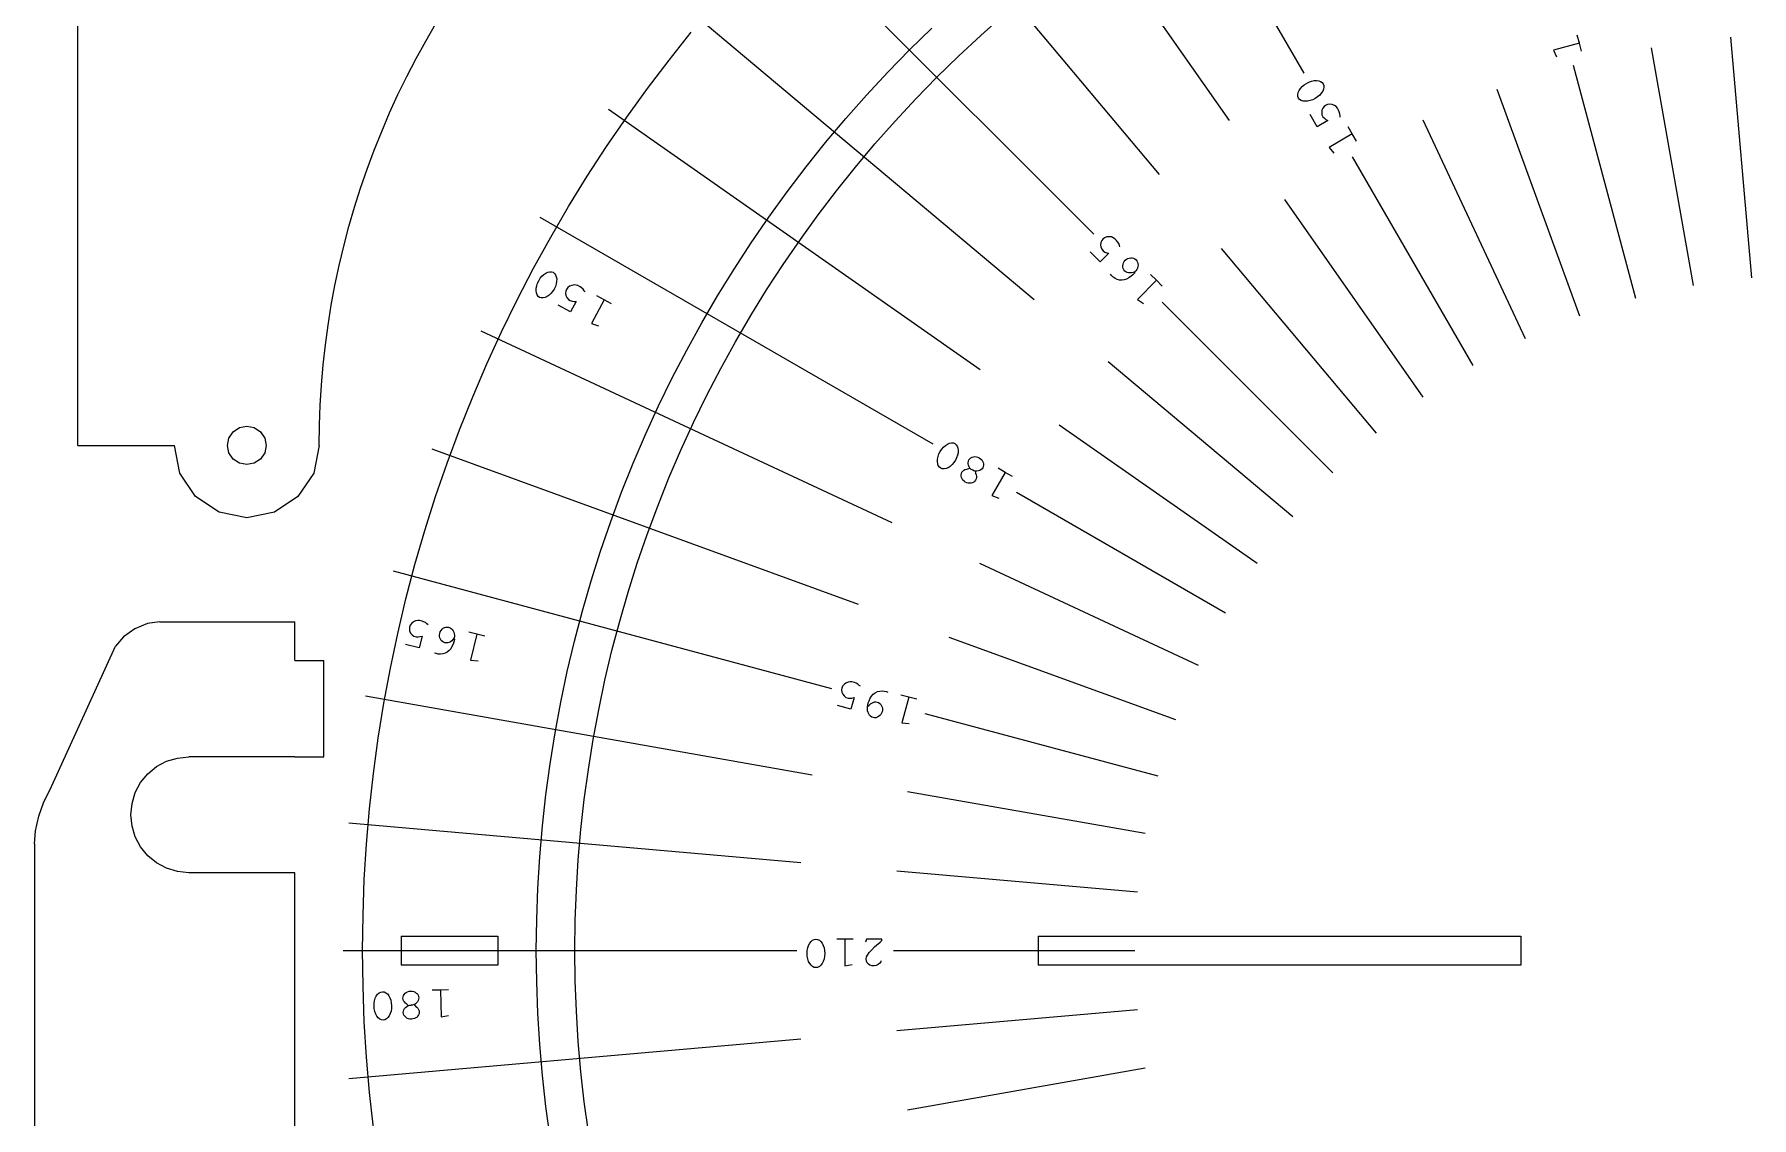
# Model space of a CAD drawing. Header units: metres. Extents: x -210 to 359, y -440 to 179.
# Drawn here: x -184 to -6.1, y -17.3 to 94.9 of the extents above; entities that cross this region are included whole.
import ezdxf

# ---------------------------------------------------------------- set-up
doc = ezdxf.new("R2010")
doc.units = ezdxf.units.M

msp = doc.modelspace()

# ---------------------------------------------------------------- linework, layer by layer
for p, q in [((-179.49, 52.36), (-179.49, 169.36)), ((-76, 131.64), (-52.5, 90.93)), ((-87.18, 124.51), (-60.23, 86.01)), ((-97.7, 116.44), (-67.49, 80.43)), ((-107.48, 107.48), (-74.25, 74.25)), ((-116.44, 97.7), (-80.43, 67.49)), ((-85.96, 94.84), (-83.61, 96.92)), ((-143.45, 94.25), (-142.4, 96.06)), ((-118.25, 92.28), (-115.95, 95.16)), ((-93.34, 93.34), (-91.02, 95.6)), ((-88.26, 92.7), (-85.96, 94.84)), ((-23.95, 94.03), (-24.18, 94.86)), ((-8.28, 94.64), (-6.1, 69.73)), ((-144.45, 92.43), (-143.45, 94.25)), ((-95.6, 91.02), (-93.34, 93.34)), ((-90.51, 90.51), (-88.26, 92.7)), ((-23.95, 94.03), (-26.64, 93.31)), ((-26.64, 93.31), (-26.31, 92.61)), ((-23.73, 93.2), (-23.95, 94.03)), ((-16.5, 93.56), (-12.16, 68.94)), ((-145.41, 90.58), (-144.45, 92.43)), ((-120.48, 89.35), (-118.25, 92.28)), ((-97.81, 88.65), (-95.6, 91.02)), ((-24.59, 91.76), (-18.12, 67.61)), ((-146.33, 88.7), (-145.41, 90.58)), ((-122.64, 86.37), (-120.48, 89.35)), ((-92.7, 88.26), (-90.51, 90.51)), ((-53.08, 88.91), (-52.99, 89.12)), ((-52.99, 89.12), (-52.85, 89.33)), ((-52.85, 89.33), (-52.67, 89.53)), ((-52.67, 89.53), (-52.46, 89.71)), ((-52.46, 89.71), (-52.22, 89.87)), ((-52.22, 89.87), (-51.96, 90)), ((-51.96, 90), (-51.7, 90.1)), ((-51.7, 90.1), (-51.43, 90.15)), ((-51.43, 90.15), (-51.18, 90.16)), ((-51.18, 90.16), (-50.95, 90.14)), ((-50.95, 90.14), (-50.76, 90.07)), ((-50.76, 90.07), (-50.6, 89.96)), ((-50.54, 89.05), (-50.68, 88.84)), ((-50.6, 89.96), (-50.49, 89.82)), ((-50.45, 89.26), (-50.54, 89.05)), ((-50.49, 89.82), (-50.42, 89.66)), ((-50.41, 89.47), (-50.45, 89.26)), ((-50.42, 89.66), (-50.41, 89.47)), ((-32.49, 89.27), (-23.94, 65.78)), ((-147.2, 86.8), (-146.33, 88.7)), ((-124.51, 87.18), (-86.01, 60.23)), ((-99.95, 86.22), (-97.81, 88.65)), ((-94.84, 85.96), (-92.7, 88.26)), ((-53.12, 88.71), (-53.08, 88.91)), ((-53.11, 88.52), (-53.12, 88.71)), ((-53.04, 88.35), (-53.11, 88.52)), ((-52.93, 88.21), (-53.04, 88.35)), ((-52.77, 88.1), (-52.93, 88.21)), ((-52.57, 88.03), (-52.77, 88.1)), ((-52.35, 88.01), (-52.57, 88.03)), ((-52.1, 88.02), (-52.35, 88.01)), ((-51.83, 88.08), (-52.1, 88.02)), ((-51.57, 88.17), (-51.83, 88.08)), ((-51.31, 88.3), (-51.57, 88.17)), ((-51.07, 88.46), (-51.31, 88.3)), ((-50.85, 88.64), (-51.07, 88.46)), ((-50.68, 88.84), (-50.85, 88.64)), ((-50.52, 87.31), (-50.61, 87.09)), ((-50.38, 87.48), (-50.52, 87.31)), ((-50.23, 87.58), (-50.38, 87.48)), ((-50.03, 87.68), (-50.23, 87.58)), ((-49.79, 87.7), (-50.03, 87.68)), ((-49.56, 87.67), (-49.79, 87.7)), ((-49.33, 87.58), (-49.56, 87.67)), ((-49.15, 87.46), (-49.33, 87.58)), ((-49.02, 87.31), (-49.15, 87.46)), ((-48.9, 87.09), (-49.02, 87.31)), ((-148.02, 84.89), (-147.2, 86.8)), ((-124.72, 83.34), (-122.64, 86.37)), ((-102.04, 83.74), (-99.95, 86.22)), ((-96.92, 83.61), (-94.84, 85.96)), ((-51.1, 85.38), (-51.83, 86.64)), ((-50.02, 86.01), (-51.1, 85.38)), ((-50.61, 87.09), (-50.63, 86.86)), ((-50.63, 86.86), (-50.61, 86.62)), ((-50.61, 86.62), (-50.51, 86.4)), ((-50.51, 86.4), (-50.36, 86.25)), ((-50.36, 86.25), (-50.2, 86.12)), ((-50.2, 86.12), (-50.02, 86.01)), ((-48.82, 86.91), (-48.9, 87.09)), ((-48.77, 86.72), (-48.82, 86.91)), ((-48.74, 86.52), (-48.77, 86.72)), ((-48.73, 86.36), (-48.74, 86.52)), ((-40.15, 86.1), (-29.58, 63.44)), ((-148.79, 82.95), (-148.02, 84.89)), ((-104.06, 81.21), (-102.04, 83.74)), ((-47.47, 84.63), (-49.88, 83.24)), ((-47.47, 84.63), (-47.9, 85.37)), ((-47.04, 83.88), (-47.47, 84.63)), ((-149.52, 80.99), (-148.79, 82.95)), ((-126.73, 80.25), (-124.72, 83.34)), ((-98.95, 81.2), (-96.92, 83.61)), ((-49.88, 83.24), (-49.38, 82.65)), ((-47.5, 82.27), (-35, 60.62)), ((-150.2, 79.02), (-149.52, 80.99)), ((-128.66, 77.12), (-126.73, 80.25)), ((-106.02, 78.63), (-104.06, 81.21)), ((-100.91, 78.75), (-98.95, 81.2)), ((-150.83, 77.03), (-150.2, 79.02)), ((-107.92, 76.01), (-106.02, 78.63)), ((-102.81, 76.25), (-100.91, 78.75)), ((-151.41, 75.03), (-150.83, 77.03)), ((-130.51, 73.93), (-128.66, 77.12)), ((-54.49, 77.82), (-40.15, 57.34)), ((-151.94, 73.01), (-151.41, 75.03)), ((-131.64, 76), (-90.93, 52.5)), ((-109.75, 73.34), (-107.92, 76.01)), ((-104.65, 73.7), (-102.81, 76.25)), ((-152.42, 70.98), (-151.94, 73.01)), ((-132.29, 70.71), (-130.51, 73.93)), ((-111.52, 70.62), (-109.75, 73.34)), ((-106.43, 71.11), (-104.65, 73.7)), ((-73.52, 73.38), (-73.55, 73.14)), ((-73.55, 73.14), (-73.51, 72.92)), ((-73.43, 73.58), (-73.52, 73.38)), ((-73.31, 73.72), (-73.43, 73.58)), ((-73.14, 73.87), (-73.31, 73.72)), ((-72.91, 73.95), (-73.14, 73.87)), ((-72.68, 73.98), (-72.91, 73.95)), ((-72.43, 73.95), (-72.68, 73.98)), ((-72.23, 73.88), (-72.43, 73.95)), ((-72.07, 73.77), (-72.23, 73.88)), ((-71.89, 73.59), (-72.07, 73.77)), ((-71.78, 73.44), (-71.89, 73.59)), ((-71.67, 73.26), (-71.78, 73.44)), ((-71.6, 73.08), (-71.67, 73.26)), ((-71.55, 72.93), (-71.6, 73.08)), ((-73.58, 71.37), (-74.61, 72.4)), ((-72.7, 72.26), (-73.58, 71.37)), ((-73.51, 72.92), (-73.43, 72.69)), ((-73.43, 72.69), (-73.27, 72.51)), ((-73.27, 72.51), (-73.09, 72.39)), ((-73.09, 72.39), (-72.9, 72.32)), ((-72.9, 72.32), (-72.7, 72.26)), ((-71.22, 71.12), (-71.17, 71.27)), ((-71.17, 71.27), (-71.09, 71.41)), ((-71.09, 71.41), (-70.99, 71.54)), ((-70.99, 71.54), (-70.86, 71.64)), ((-70.86, 71.64), (-70.72, 71.72)), ((-70.72, 71.72), (-70.57, 71.77)), ((-70.57, 71.77), (-70.42, 71.79)), ((-70.42, 71.79), (-70.26, 71.79)), ((-70.26, 71.79), (-70.12, 71.75)), ((-70.12, 71.75), (-69.99, 71.68)), ((-69.99, 71.68), (-69.87, 71.59)), ((-69.87, 71.59), (-69.78, 71.48)), ((-69.78, 71.48), (-69.71, 71.35)), ((-69.71, 71.35), (-69.68, 71.2)), ((-69.68, 71.2), (-69.67, 71.04)), ((-61.06, 72.77), (-45, 53.62)), ((-152.86, 68.94), (-152.42, 70.98)), ((-133.98, 67.44), (-132.29, 70.71)), ((-131.88, 69.16), (-131.75, 69.42)), ((-131.75, 69.42), (-131.6, 69.67)), ((-131.6, 69.67), (-131.42, 69.89)), ((-131.42, 69.89), (-131.23, 70.07)), ((-131.23, 70.07), (-131.02, 70.21)), ((-131.02, 70.21), (-130.81, 70.31)), ((-130.81, 70.31), (-130.61, 70.35)), ((-130.61, 70.35), (-130.42, 70.35)), ((-130.42, 70.35), (-130.25, 70.29)), ((-130.25, 70.29), (-130.11, 70.18)), ((-130.11, 70.18), (-130, 70.02)), ((-130, 70.02), (-129.93, 69.83)), ((-129.93, 69.83), (-129.89, 69.6)), ((-129.89, 69.6), (-129.9, 69.35)), ((-113.22, 67.86), (-111.52, 70.62)), ((-108.14, 68.48), (-106.43, 71.11)), ((-72.41, 69.95), (-72.52, 70.09)), ((-72.25, 69.8), (-72.41, 69.95)), ((-72.06, 69.67), (-72.25, 69.8)), ((-71.84, 69.56), (-72.06, 69.67)), ((-71.6, 69.49), (-71.84, 69.56)), ((-71.35, 69.48), (-71.6, 69.49)), ((-71.09, 69.51), (-71.35, 69.48)), ((-71.24, 70.97), (-71.22, 71.12)), ((-71.24, 70.81), (-71.24, 70.97)), ((-71.2, 70.67), (-71.24, 70.81)), ((-71.13, 70.54), (-71.2, 70.67)), ((-71.04, 70.42), (-71.13, 70.54)), ((-70.85, 69.59), (-71.09, 69.51)), ((-70.93, 70.33), (-71.04, 70.42)), ((-70.79, 70.26), (-70.93, 70.33)), ((-70.62, 69.72), (-70.85, 69.59)), ((-70.65, 70.23), (-70.79, 70.26)), ((-70.49, 70.22), (-70.65, 70.23)), ((-70.39, 69.88), (-70.62, 69.72)), ((-70.33, 70.23), (-70.49, 70.22)), ((-70.2, 70.03), (-70.39, 69.88)), ((-70.17, 70.27), (-70.33, 70.23)), ((-70.04, 70.21), (-70.2, 70.03)), ((-70.01, 70.34), (-70.17, 70.27)), ((-70.01, 70.34), (-70.04, 70.21)), ((-69.88, 70.44), (-70.01, 70.34)), ((-69.79, 70.57), (-69.88, 70.44)), ((-69.72, 70.72), (-69.79, 70.57)), ((-69.68, 70.88), (-69.72, 70.72)), ((-67.76, 69.46), (-69.72, 67.49)), ((-69.67, 71.04), (-69.68, 70.88)), ((-67.76, 69.46), (-68.37, 70.06)), ((-67.15, 68.85), (-67.76, 69.46)), ((-153.24, 66.89), (-152.86, 68.94)), ((-132.02, 68.38), (-132.01, 68.63)), ((-131.98, 68.15), (-132.02, 68.38)), ((-132.01, 68.63), (-131.96, 68.89)), ((-131.91, 67.96), (-131.98, 68.15)), ((-131.96, 68.89), (-131.88, 69.16)), ((-131.8, 67.8), (-131.91, 67.96)), ((-131.66, 67.69), (-131.8, 67.8)), ((-131.49, 67.63), (-131.66, 67.69)), ((-131.3, 67.63), (-131.49, 67.63)), ((-131.09, 67.67), (-131.3, 67.63)), ((-130.89, 67.77), (-131.09, 67.67)), ((-130.68, 67.91), (-130.89, 67.77)), ((-130.48, 68.09), (-130.68, 67.91)), ((-130.31, 68.31), (-130.48, 68.09)), ((-130.15, 68.56), (-130.31, 68.31)), ((-130.03, 68.82), (-130.15, 68.56)), ((-129.95, 69.09), (-130.03, 68.82)), ((-129.9, 69.35), (-129.95, 69.09)), ((-128.94, 68.34), (-128.96, 68.13)), ((-128.96, 68.13), (-128.93, 67.89)), ((-128.86, 68.51), (-128.94, 68.34)), ((-128.93, 67.89), (-128.83, 67.68)), ((-128.74, 68.7), (-128.86, 68.51)), ((-128.83, 67.68), (-128.68, 67.49)), ((-128.55, 68.84), (-128.74, 68.7)), ((-128.33, 68.94), (-128.55, 68.84)), ((-128.09, 68.98), (-128.33, 68.94)), ((-127.87, 68.97), (-128.09, 68.98)), ((-127.69, 68.91), (-127.87, 68.97)), ((-127.46, 68.79), (-127.69, 68.91)), ((-127.31, 68.68), (-127.46, 68.79)), ((-127.16, 68.54), (-127.31, 68.68)), ((-127.04, 68.38), (-127.16, 68.54)), ((-126.95, 68.26), (-127.04, 68.38)), ((-124.97, 67.43), (-125.72, 67.84)), ((-114.85, 65.06), (-113.22, 67.86)), ((-109.79, 65.81), (-108.14, 68.48)), ((-153.57, 64.83), (-153.24, 66.89)), ((-135.6, 64.13), (-133.98, 67.44)), ((-128.46, 66.18), (-129.73, 66.87)), ((-128.68, 67.49), (-128.48, 67.36)), ((-128.48, 67.36), (-128.27, 67.3)), ((-127.86, 67.28), (-128.46, 66.18)), ((-128.27, 67.3), (-128.08, 67.28)), ((-128.08, 67.28), (-127.86, 67.28)), ((-124.97, 67.43), (-126.29, 64.99)), ((-124.21, 67.02), (-124.97, 67.43)), ((-69.72, 67.49), (-69.09, 67.05)), ((-67.18, 67.18), (-49.5, 49.5)), ((-153.85, 62.76), (-153.57, 64.83)), ((-137.76, 64.24), (-95.16, 44.38)), ((-137.13, 60.79), (-135.6, 64.13)), ((-126.29, 64.99), (-125.56, 64.75)), ((-116.41, 62.22), (-114.85, 65.06)), ((-111.37, 63.09), (-109.79, 65.81)), ((-154.08, 60.69), (-153.85, 62.76)), ((-112.89, 60.34), (-111.37, 63.09)), ((-154.26, 58.61), (-154.08, 60.69)), ((-138.58, 57.4), (-137.13, 60.79)), ((-117.91, 59.35), (-116.41, 62.22)), ((-72.77, 61.06), (-53.62, 45)), ((-119.33, 56.44), (-117.91, 59.35)), ((-114.33, 57.55), (-112.89, 60.34)), ((-154.39, 56.53), (-154.26, 58.61)), ((-139.95, 53.98), (-138.58, 57.4)), ((-115.71, 54.73), (-114.33, 57.55)), ((-154.46, 54.44), (-154.39, 56.53)), ((-120.68, 53.49), (-119.33, 56.44)), ((-163.84, 53.12), (-163.4, 53.77)), ((-163.4, 53.77), (-162.75, 54.21)), ((-162.75, 54.21), (-161.99, 54.36)), ((-161.99, 54.36), (-161.22, 54.21)), ((-161.22, 54.21), (-160.57, 53.77)), ((-160.57, 53.77), (-160.14, 53.12)), ((-154.49, 52.36), (-154.46, 54.44)), ((-141.23, 50.53), (-139.95, 53.98)), ((-121.95, 50.51), (-120.68, 53.49)), ((-117.02, 51.87), (-115.71, 54.73)), ((-77.82, 54.49), (-57.34, 40.15)), ((-179.49, 52.36), (-169.49, 52.36)), ((-168.92, 49.49), (-169.49, 52.36)), ((-163.99, 52.36), (-163.84, 53.12)), ((-163.84, 51.59), (-163.99, 52.36)), ((-163.4, 50.94), (-163.84, 51.59)), ((-160.14, 51.59), (-160.57, 50.94)), ((-160.14, 53.12), (-159.99, 52.36)), ((-159.99, 52.36), (-160.14, 51.59)), ((-154.49, 52.36), (-155.06, 49.49)), ((-142.83, 51.99), (-98.67, 35.91)), ((-118.26, 48.98), (-117.02, 51.87)), ((-90.29, 51.47), (-90.16, 51.72)), ((-90.16, 51.72), (-90, 51.96)), ((-90, 51.96), (-89.82, 52.18)), ((-89.82, 52.18), (-89.62, 52.36)), ((-89.62, 52.36), (-89.41, 52.49)), ((-89.41, 52.49), (-89.2, 52.58)), ((-89.2, 52.58), (-88.99, 52.62)), ((-88.99, 52.62), (-88.8, 52.61)), ((-88.8, 52.61), (-88.63, 52.55)), ((-88.63, 52.55), (-88.49, 52.43)), ((-88.49, 52.43), (-88.39, 52.27)), ((-88.39, 52.27), (-88.32, 52.08)), ((-88.31, 51.6), (-88.36, 51.34)), ((-88.32, 52.08), (-88.29, 51.85)), ((-88.29, 51.85), (-88.31, 51.6)), ((-162.75, 50.51), (-163.4, 50.94)), ((-161.99, 50.36), (-162.75, 50.51)), ((-161.22, 50.51), (-161.99, 50.36)), ((-160.57, 50.94), (-161.22, 50.51)), ((-142.43, 47.05), (-141.23, 50.53)), ((-123.16, 47.51), (-121.95, 50.51)), ((-90.45, 50.69), (-90.44, 50.94)), ((-90.42, 50.46), (-90.45, 50.69)), ((-90.44, 50.94), (-90.38, 51.2)), ((-90.36, 50.26), (-90.42, 50.46)), ((-90.38, 51.2), (-90.29, 51.47)), ((-90.25, 50.1), (-90.36, 50.26)), ((-90.11, 49.99), (-90.25, 50.1)), ((-89.94, 49.93), (-90.11, 49.99)), ((-89.75, 49.91), (-89.94, 49.93)), ((-89.55, 49.95), (-89.75, 49.91)), ((-89.34, 50.04), (-89.55, 49.95)), ((-89.13, 50.18), (-89.34, 50.04)), ((-88.93, 50.36), (-89.13, 50.18)), ((-88.74, 50.57), (-88.93, 50.36)), ((-88.58, 50.81), (-88.74, 50.57)), ((-88.46, 51.07), (-88.58, 50.81)), ((-88.36, 51.34), (-88.46, 51.07)), ((-87.72, 49.78), (-87.6, 49.85)), ((-87.6, 49.85), (-87.45, 49.89)), ((-87.45, 49.89), (-87.3, 49.92)), ((-87.3, 49.92), (-87.08, 50.01)), ((-87.26, 50.59), (-87.23, 50.73)), ((-87.25, 50.45), (-87.26, 50.59)), ((-87.22, 50.3), (-87.25, 50.45)), ((-87.23, 50.73), (-87.18, 50.86)), ((-87.16, 50.15), (-87.22, 50.3)), ((-87.18, 50.86), (-87.09, 50.97)), ((-87.08, 50.01), (-87.16, 50.15)), ((-87.09, 50.97), (-86.98, 51.06)), ((-86.98, 49.88), (-87.08, 50.01)), ((-86.98, 51.06), (-86.86, 51.13)), ((-86.98, 49.88), (-86.83, 49.81)), ((-86.86, 51.13), (-86.71, 51.18)), ((-86.71, 51.18), (-86.56, 51.19)), ((-86.56, 51.19), (-86.41, 51.18)), ((-86.41, 51.18), (-86.25, 51.13)), ((-86.25, 51.13), (-86.11, 51.07)), ((-86.11, 51.07), (-85.97, 50.97)), ((-85.94, 49.83), (-86.07, 49.76)), ((-85.97, 50.97), (-85.86, 50.86)), ((-85.83, 49.92), (-85.94, 49.83)), ((-85.86, 50.86), (-85.77, 50.73)), ((-85.75, 50.04), (-85.83, 49.92)), ((-85.77, 50.73), (-85.71, 50.59)), ((-85.7, 50.17), (-85.75, 50.04)), ((-85.71, 50.59), (-85.67, 50.45)), ((-85.67, 50.3), (-85.7, 50.17)), ((-85.67, 50.45), (-85.67, 50.3)), ((-83.43, 49.55), (-84.17, 49.98)), ((-167.29, 47.05), (-168.92, 49.49)), ((-155.06, 49.49), (-156.69, 47.05)), ((-119.42, 46.07), (-118.26, 48.98)), ((-88, 49.31), (-87.97, 49.45)), ((-87.99, 49.17), (-88, 49.31)), ((-87.96, 49.02), (-87.99, 49.17)), ((-87.97, 49.45), (-87.91, 49.58)), ((-87.89, 48.88), (-87.96, 49.02)), ((-87.91, 49.58), (-87.83, 49.69)), ((-87.8, 48.75), (-87.89, 48.88)), ((-87.83, 49.69), (-87.72, 49.78)), ((-87.69, 48.64), (-87.8, 48.75)), ((-87.56, 48.55), (-87.69, 48.64)), ((-87.41, 48.48), (-87.56, 48.55)), ((-87.26, 48.44), (-87.41, 48.48)), ((-87.1, 48.43), (-87.26, 48.44)), ((-86.95, 48.44), (-87.1, 48.43)), ((-86.81, 48.48), (-86.95, 48.44)), ((-86.69, 49.73), (-86.83, 49.81)), ((-86.68, 48.55), (-86.81, 48.48)), ((-86.54, 49.69), (-86.69, 49.73)), ((-86.57, 48.64), (-86.68, 48.55)), ((-86.49, 48.76), (-86.57, 48.64)), ((-86.37, 49.7), (-86.54, 49.69)), ((-86.54, 49.69), (-86.51, 49.46)), ((-86.51, 49.46), (-86.45, 49.31)), ((-86.43, 48.88), (-86.49, 48.76)), ((-86.45, 49.31), (-86.41, 49.17)), ((-86.41, 49.02), (-86.43, 48.88)), ((-86.41, 49.17), (-86.41, 49.02)), ((-86.21, 49.72), (-86.37, 49.7)), ((-86.07, 49.76), (-86.21, 49.72)), ((-83.43, 49.55), (-84.82, 47.15)), ((-82.68, 49.12), (-83.43, 49.55)), ((-164.86, 45.43), (-167.29, 47.05)), ((-156.69, 47.05), (-159.12, 45.43)), ((-143.54, 43.54), (-142.43, 47.05)), ((-124.28, 44.47), (-123.16, 47.51)), ((-84.82, 47.15), (-84.09, 46.88)), ((-82.27, 47.5), (-60.62, 35)), ((-161.99, 44.86), (-164.86, 45.43)), ((-159.12, 45.43), (-161.99, 44.86)), ((-120.52, 43.12), (-119.42, 46.07)), ((-144.57, 40.01), (-143.54, 43.54)), ((-125.34, 41.41), (-124.28, 44.47)), ((-121.54, 40.15), (-120.52, 43.12)), ((-126.32, 38.32), (-125.34, 41.41)), ((-146.82, 39.34), (-101.42, 27.18)), ((-145.5, 36.45), (-144.57, 40.01)), ((-122.49, 37.16), (-121.54, 40.15)), ((-86.1, 40.15), (-63.44, 29.58)), ((-127.22, 35.21), (-126.32, 38.32)), ((-146.36, 32.87), (-145.5, 36.45)), ((-123.36, 34.14), (-122.49, 37.16)), ((-172.27, 33.89), (-173.59, 33.33)), ((-171, 34.08), (-172.27, 33.89)), ((-171, 34.08), (-157, 34.08)), ((-157, 30.08), (-157, 34.08)), ((-144.9, 33.93), (-145.06, 33.74)), ((-144.72, 34.07), (-144.9, 33.93)), ((-144.5, 34.18), (-144.72, 34.07)), ((-144.28, 34.22), (-144.5, 34.18)), ((-144.09, 34.21), (-144.28, 34.22)), ((-143.84, 34.15), (-144.09, 34.21)), ((-143.67, 34.08), (-143.84, 34.15)), ((-143.49, 33.99), (-143.67, 34.08)), ((-143.33, 33.87), (-143.49, 33.99)), ((-143.2, 33.77), (-143.33, 33.87)), ((-128.04, 32.07), (-127.22, 35.21)), ((-124.16, 31.1), (-123.36, 34.14)), ((-174.75, 32.51), (-175.59, 31.54)), ((-173.59, 33.33), (-174.75, 32.51)), ((-147.12, 29.26), (-146.36, 32.87)), ((-145.12, 33.52), (-145.15, 33.34)), ((-145.15, 33.34), (-145.12, 33.13)), ((-145.06, 33.74), (-145.12, 33.52)), ((-145.12, 33.13), (-145.02, 32.91)), ((-145.02, 32.91), (-144.87, 32.73)), ((-144.87, 32.73), (-144.68, 32.58)), ((-144.68, 32.58), (-144.46, 32.51)), ((-144.46, 32.51), (-144.24, 32.51)), ((-144.24, 32.51), (-144.04, 32.54)), ((-143.83, 32.6), (-144.12, 31.38)), ((-144.04, 32.54), (-143.83, 32.6)), ((-142.02, 32.72), (-142, 32.88)), ((-142.02, 32.56), (-142.02, 32.72)), ((-141.98, 32.4), (-142.02, 32.56)), ((-142, 32.88), (-141.95, 33.03)), ((-141.92, 32.26), (-141.98, 32.4)), ((-141.95, 33.03), (-141.87, 33.17)), ((-141.84, 32.13), (-141.92, 32.26)), ((-141.87, 33.17), (-141.77, 33.3)), ((-141.73, 32.03), (-141.84, 32.13)), ((-141.77, 33.3), (-141.65, 33.4)), ((-141.6, 31.95), (-141.73, 32.03)), ((-141.65, 33.4), (-141.51, 33.47)), ((-141.51, 33.47), (-141.37, 33.51)), ((-141.37, 33.51), (-141.22, 33.53)), ((-141.22, 33.53), (-141.08, 33.51)), ((-141.08, 33.51), (-140.94, 33.46)), ((-140.94, 33.46), (-140.81, 33.38)), ((-140.76, 32.11), (-140.89, 32.01)), ((-140.81, 33.38), (-140.71, 33.28)), ((-140.64, 32.23), (-140.76, 32.11)), ((-140.71, 33.28), (-140.62, 33.15)), ((-140.54, 32.36), (-140.64, 32.23)), ((-140.62, 33.15), (-140.54, 33)), ((-140.54, 33), (-140.5, 32.84)), ((-140.48, 32.52), (-140.54, 32.36)), ((-140.54, 32.36), (-140.49, 32.24)), ((-140.49, 32.24), (-140.54, 32.01)), ((-140.5, 32.84), (-140.48, 32.68)), ((-140.48, 32.68), (-140.48, 32.52)), ((-138.16, 32.79), (-139, 32.99)), ((-138.16, 32.79), (-138.81, 30.09)), ((-137.33, 32.59), (-138.16, 32.79)), ((-128.79, 28.92), (-128.04, 32.07)), ((-89.27, 32.49), (-65.78, 23.94)), ((-182.41, 16.62), (-175.59, 31.54)), ((-144.12, 31.38), (-145.54, 31.72)), ((-142.38, 30.78), (-142.55, 30.84)), ((-142.17, 30.73), (-142.38, 30.78)), ((-141.94, 30.72), (-142.17, 30.73)), ((-141.69, 30.74), (-141.94, 30.72)), ((-141.45, 30.81), (-141.69, 30.74)), ((-141.46, 31.9), (-141.6, 31.95)), ((-141.32, 31.88), (-141.46, 31.9)), ((-141.23, 30.93), (-141.45, 30.81)), ((-141.17, 31.89), (-141.32, 31.88)), ((-141.03, 31.09), (-141.23, 30.93)), ((-141.03, 31.94), (-141.17, 31.89)), ((-140.89, 32.01), (-141.03, 31.94)), ((-140.86, 31.29), (-141.03, 31.09)), ((-140.74, 31.52), (-140.86, 31.29)), ((-140.63, 31.77), (-140.74, 31.52)), ((-140.54, 32.01), (-140.63, 31.77)), ((-124.89, 28.04), (-124.16, 31.1)), ((-157, 30.08), (-154, 30.08)), ((-154, 20.08), (-154, 30.08)), ((-147.79, 25.64), (-147.12, 29.26)), ((-138.81, 30.09), (-138.04, 30.04)), ((-129.46, 25.75), (-128.79, 28.92)), ((-125.54, 24.97), (-124.89, 28.04)), ((-100.35, 27.19), (-100.38, 27.01)), ((-100.38, 27.01), (-100.36, 26.79)), ((-100.36, 26.79), (-100.26, 26.57)), ((-100.28, 27.4), (-100.35, 27.19)), ((-100.12, 27.58), (-100.28, 27.4)), ((-99.93, 27.73), (-100.12, 27.58)), ((-99.7, 27.83), (-99.93, 27.73)), ((-99.49, 27.86), (-99.7, 27.83)), ((-99.3, 27.85), (-99.49, 27.86)), ((-99.05, 27.78), (-99.3, 27.85)), ((-98.88, 27.71), (-99.05, 27.78)), ((-98.7, 27.61), (-98.88, 27.71)), ((-98.54, 27.49), (-98.7, 27.61)), ((-98.43, 27.39), (-98.54, 27.49)), ((-97.1, 26.57), (-96.89, 26.73)), ((-96.89, 26.73), (-96.67, 26.84)), ((-96.67, 26.84), (-96.42, 26.9)), ((-96.42, 26.9), (-96.18, 26.92)), ((-96.18, 26.92), (-95.95, 26.9)), ((-95.95, 26.9), (-95.74, 26.85)), ((-95.74, 26.85), (-95.57, 26.78)), ((-149.69, 26.39), (-103.41, 18.23)), ((-148.38, 22.01), (-147.79, 25.64)), ((-130.06, 22.57), (-129.46, 25.75)), ((-126.12, 21.88), (-125.54, 24.97)), ((-99.41, 25.02), (-100.81, 25.39)), ((-100.26, 26.57), (-100.12, 26.39)), ((-100.12, 26.39), (-99.93, 26.24)), ((-99.93, 26.24), (-99.71, 26.16)), ((-99.71, 26.16), (-99.49, 26.15)), ((-99.49, 26.15), (-99.3, 26.17)), ((-99.08, 26.23), (-99.41, 25.02)), ((-99.3, 26.17), (-99.08, 26.23)), ((-97.69, 25.16), (-97.68, 25.3)), ((-97.69, 25), (-97.69, 25.16)), ((-97.68, 24.84), (-97.69, 25)), ((-97.68, 25.3), (-97.51, 25.45)), ((-97.68, 25.3), (-97.66, 25.44)), ((-97.66, 25.44), (-97.61, 25.67)), ((-97.61, 25.67), (-97.52, 25.9)), ((-97.52, 25.9), (-97.4, 26.15)), ((-97.51, 25.45), (-97.39, 25.56)), ((-97.4, 26.15), (-97.27, 26.38)), ((-97.39, 25.56), (-97.26, 25.66)), ((-97.27, 26.38), (-97.1, 26.57)), ((-97.26, 25.66), (-97.12, 25.73)), ((-97.12, 25.73), (-96.98, 25.77)), ((-96.98, 25.77), (-96.83, 25.78)), ((-96.83, 25.78), (-96.68, 25.75)), ((-96.68, 25.75), (-96.55, 25.7)), ((-96.55, 25.7), (-96.42, 25.62)), ((-96.42, 25.62), (-96.32, 25.51)), ((-96.32, 25.51), (-96.24, 25.38)), ((-96.24, 25.38), (-96.18, 25.24)), ((-96.18, 25.24), (-96.15, 25.08)), ((-96.15, 24.92), (-96.18, 24.76)), ((-96.15, 25.08), (-96.15, 24.92)), ((-93.41, 26.27), (-94.24, 26.49)), ((-93.41, 26.27), (-94.13, 23.59)), ((-92.58, 26.05), (-93.41, 26.27)), ((-97.63, 24.68), (-97.68, 24.84)), ((-97.56, 24.53), (-97.63, 24.68)), ((-97.48, 24.4), (-97.56, 24.53)), ((-97.37, 24.29), (-97.48, 24.4)), ((-97.25, 24.21), (-97.37, 24.29)), ((-97.11, 24.16), (-97.25, 24.21)), ((-96.97, 24.13), (-97.11, 24.16)), ((-96.82, 24.14), (-96.97, 24.13)), ((-96.67, 24.18), (-96.82, 24.14)), ((-96.54, 24.25), (-96.67, 24.18)), ((-96.42, 24.35), (-96.54, 24.25)), ((-96.31, 24.47), (-96.42, 24.35)), ((-96.23, 24.61), (-96.31, 24.47)), ((-96.18, 24.76), (-96.23, 24.61)), ((-94.13, 23.59), (-93.36, 23.52)), ((-91.76, 24.59), (-67.62, 18.12)), ((-148.87, 18.36), (-148.38, 22.01)), ((-130.57, 19.37), (-130.06, 22.57)), ((-126.61, 18.78), (-126.12, 21.88)), ((-171.33, 19.07), (-170.3, 19.62)), ((-170.3, 19.62), (-169.17, 19.96)), ((-169.17, 19.96), (-168, 20.08)), ((-157, 20.08), (-168, 20.08)), ((-157, 20.08), (-154, 20.08)), ((-172.99, 17.41), (-172.24, 18.32)), ((-172.24, 18.32), (-171.33, 19.07)), ((-149.28, 14.7), (-148.87, 18.36)), ((-131.01, 16.16), (-130.57, 19.37)), ((-127.04, 15.67), (-126.61, 18.78)), ((-183.02, 15.42), (-182.41, 16.62)), ((-173.88, 15.25), (-173.54, 16.38)), ((-173.54, 16.38), (-172.99, 17.41)), ((-131.36, 12.94), (-131.01, 16.16)), ((-93.56, 16.5), (-68.94, 12.16)), ((-183.53, 13.95), (-183.02, 15.42)), ((-174, 14.08), (-173.88, 15.25)), ((-149.59, 11.03), (-149.28, 14.7)), ((-127.38, 12.55), (-127.04, 15.67)), ((-183.88, 12.42), (-183.53, 13.95)), ((-173.88, 12.91), (-174, 14.08)), ((-173.54, 11.78), (-173.88, 12.91)), ((-151.42, 13.25), (-104.6, 9.15)), ((-131.64, 9.71), (-131.36, 12.94)), ((-127.65, 9.42), (-127.38, 12.55)), ((-184, 11.08), (-183.88, 12.42)), ((-184, 11.08), (-184, -35.92)), ((-172.99, 10.75), (-173.54, 11.78)), ((-172.24, 9.84), (-172.99, 10.75)), ((-149.82, 7.36), (-149.59, 11.03)), ((-171.33, 9.09), (-172.24, 9.84)), ((-170.3, 8.54), (-171.33, 9.09)), ((-131.84, 6.48), (-131.64, 9.71)), ((-127.85, 6.28), (-127.65, 9.42)), ((-169.17, 8.2), (-170.3, 8.54)), ((-168, 8.08), (-169.17, 8.2)), ((-157, 8.08), (-168, 8.08)), ((-157, -35.92), (-157, 8.08)), ((-149.95, 3.68), (-149.82, 7.36)), ((-94.64, 8.28), (-69.73, 6.1)), ((-131.96, 3.24), (-131.84, 6.48)), ((-127.96, 3.14), (-127.85, 6.28)), ((-150, 0), (-149.95, 3.68)), ((-132, 0), (-131.96, 3.24)), ((-128, 0), (-127.96, 3.14)), ((-152, 0), (-105, 0)), ((-149.95, -3.68), (-150, 0)), ((-146, 1.5), (-146, -1.5)), ((-146, 1.5), (-136, 1.5)), ((-136, 1.5), (-136, -1.5)), ((-131.96, -3.24), (-132, 0)), ((-127.96, -3.14), (-128, 0)), ((-103.94, -0.29), (-103.93, 0)), ((-103.93, 0), (-103.87, 0.28)), ((-103.87, 0.28), (-103.79, 0.53)), ((-103.79, 0.53), (-103.68, 0.76)), ((-103.68, 0.76), (-103.54, 0.94)), ((-103.54, 0.94), (-103.38, 1.08)), ((-103.38, 1.08), (-103.21, 1.16)), ((-103.21, 1.16), (-103.03, 1.19)), ((-103.03, 1.19), (-102.86, 1.16)), ((-102.86, 1.16), (-102.68, 1.08)), ((-102.68, 1.08), (-102.53, 0.94)), ((-102.53, 0.94), (-102.39, 0.76)), ((-102.39, 0.76), (-102.28, 0.53)), ((-102.28, 0.53), (-102.19, 0.28)), ((-102.19, 0.28), (-102.14, 0)), ((-102.14, 0), (-102.12, -0.29)), ((-100.03, 1.2), (-100.88, 1.2)), ((-99.17, 1.2), (-100.03, 1.2)), ((-100.03, 1.2), (-100.03, -1.58)), ((-97.79, 1.18), (-97.89, 0.88)), ((-96.21, 1.18), (-97.79, 1.18)), ((-97.52, -0.2), (-97.25, 0.1)), ((-97.25, 0.1), (-96.98, 0.38)), ((-96.98, 0.38), (-96.76, 0.58)), ((-96.76, 0.58), (-96.39, 0.89)), ((-96.39, 0.89), (-96.21, 1.06)), ((-96.21, 1.06), (-96.21, 1.18)), ((-95, 0), (-70, 0)), ((-80, 1.5), (-80, -1.5)), ((-80, 1.5), (-30, 1.5)), ((-30, 1.5), (-30, -1.5)), ((-136, -1.5), (-146, -1.5)), ((-103.93, -0.57), (-103.94, -0.29)), ((-103.87, -0.85), (-103.93, -0.57)), ((-103.79, -1.11), (-103.87, -0.85)), ((-103.68, -1.33), (-103.79, -1.11)), ((-103.54, -1.51), (-103.68, -1.33)), ((-103.38, -1.65), (-103.54, -1.51)), ((-103.21, -1.73), (-103.38, -1.65)), ((-103.03, -1.76), (-103.21, -1.73)), ((-102.86, -1.73), (-103.03, -1.76)), ((-102.68, -1.65), (-102.86, -1.73)), ((-102.53, -1.51), (-102.68, -1.65)), ((-102.39, -1.33), (-102.53, -1.51)), ((-102.28, -1.11), (-102.39, -1.33)), ((-102.19, -0.85), (-102.28, -1.11)), ((-102.14, -0.57), (-102.19, -0.85)), ((-102.12, -0.29), (-102.14, -0.57)), ((-100.03, -1.58), (-99.27, -1.44)), ((-97.82, -0.85), (-97.79, -0.65)), ((-97.79, -1.09), (-97.82, -0.85)), ((-97.79, -0.65), (-97.7, -0.47)), ((-97.71, -1.27), (-97.79, -1.09)), ((-97.6, -1.41), (-97.71, -1.27)), ((-97.7, -0.47), (-97.52, -0.2)), ((-97.45, -1.52), (-97.6, -1.41)), ((-97.21, -1.58), (-97.45, -1.52)), ((-96.99, -1.59), (-97.21, -1.58)), ((-96.79, -1.54), (-96.99, -1.59)), ((-96.57, -1.43), (-96.79, -1.54)), ((-96.42, -1.31), (-96.57, -1.43)), ((-96.31, -1.17), (-96.42, -1.31)), ((-96.31, -1.06), (-96.31, -1.17)), ((-30, -1.5), (-80, -1.5)), ((-131.84, -6.48), (-131.96, -3.24)), ((-127.85, -6.28), (-127.96, -3.14)), ((-149.82, -7.36), (-149.95, -3.68)), ((-148.8, -5.47), (-148.76, -5.19)), ((-148.76, -5.19), (-148.68, -4.93)), ((-148.68, -4.93), (-148.58, -4.7)), ((-148.58, -4.7), (-148.44, -4.52)), ((-148.44, -4.52), (-148.29, -4.38)), ((-148.29, -4.38), (-148.12, -4.29)), ((-148.12, -4.29), (-147.94, -4.26)), ((-147.94, -4.26), (-147.77, -4.28)), ((-147.77, -4.28), (-147.59, -4.36)), ((-147.59, -4.36), (-147.43, -4.49)), ((-147.43, -4.49), (-147.29, -4.67)), ((-147.29, -4.67), (-147.17, -4.89)), ((-147.17, -4.89), (-147.08, -5.14)), ((-147.08, -5.14), (-147.02, -5.42)), ((-145.82, -4.93), (-145.81, -4.79)), ((-145.8, -5.07), (-145.82, -4.93)), ((-145.81, -4.79), (-145.76, -4.66)), ((-145.75, -5.2), (-145.8, -5.07)), ((-145.76, -4.66), (-145.69, -4.53)), ((-145.67, -5.32), (-145.75, -5.2)), ((-145.69, -4.53), (-145.59, -4.42)), ((-145.56, -5.43), (-145.67, -5.32)), ((-145.59, -4.42), (-145.47, -4.33)), ((-145.47, -4.33), (-145.33, -4.26)), ((-145.33, -4.26), (-145.18, -4.21)), ((-145.18, -4.21), (-145.02, -4.2)), ((-145.02, -4.2), (-144.85, -4.2)), ((-144.85, -4.2), (-144.7, -4.24)), ((-144.7, -4.24), (-144.56, -4.3)), ((-144.56, -4.3), (-144.43, -4.39)), ((-144.43, -4.39), (-144.32, -4.49)), ((-144.3, -5.29), (-144.4, -5.4)), ((-144.32, -4.49), (-144.24, -4.62)), ((-144.23, -5.16), (-144.3, -5.29)), ((-144.24, -4.62), (-144.19, -4.75)), ((-144.19, -5.03), (-144.23, -5.16)), ((-144.19, -4.75), (-144.17, -4.89)), ((-144.17, -4.89), (-144.19, -5.03)), ((-141.94, -4.08), (-142.8, -4.11)), ((-141.08, -4.06), (-141.94, -4.08)), ((-141.94, -4.08), (-141.87, -6.86)), ((-148.81, -5.75), (-148.8, -5.47)), ((-148.79, -6.04), (-148.81, -5.75)), ((-148.73, -6.32), (-148.79, -6.04)), ((-148.64, -6.57), (-148.73, -6.32)), ((-148.52, -6.79), (-148.64, -6.57)), ((-148.38, -6.97), (-148.52, -6.79)), ((-148.22, -7.1), (-148.38, -6.97)), ((-148.04, -7.18), (-148.22, -7.1)), ((-147.52, -7.08), (-147.69, -7.17)), ((-147.37, -6.94), (-147.52, -7.08)), ((-147.23, -6.76), (-147.37, -6.94)), ((-147.13, -6.53), (-147.23, -6.76)), ((-147.05, -6.27), (-147.13, -6.53)), ((-147.01, -5.99), (-147.05, -6.27)), ((-147.02, -5.42), (-147, -5.71)), ((-147, -5.71), (-147.01, -5.99)), ((-145.78, -6.41), (-145.77, -6.27)), ((-145.76, -6.55), (-145.78, -6.41)), ((-145.77, -6.27), (-145.72, -6.13)), ((-145.71, -6.68), (-145.76, -6.55)), ((-145.72, -6.13), (-145.65, -6.01)), ((-145.63, -6.8), (-145.71, -6.68)), ((-145.65, -6.01), (-145.55, -5.9)), ((-145.52, -6.91), (-145.63, -6.8)), ((-145.44, -5.52), (-145.56, -5.43)), ((-145.55, -5.9), (-145.43, -5.8)), ((-145.4, -6.99), (-145.52, -6.91)), ((-145.29, -5.7), (-145.44, -5.52)), ((-145.43, -5.8), (-145.29, -5.7)), ((-145.25, -7.05), (-145.4, -6.99)), ((-145.29, -5.7), (-145.14, -5.66)), ((-145.1, -7.09), (-145.25, -7.05)), ((-145.14, -5.66), (-144.98, -5.65)), ((-144.94, -7.1), (-145.1, -7.09)), ((-144.82, -5.64), (-144.98, -5.65)), ((-144.78, -7.08), (-144.94, -7.1)), ((-144.66, -5.59), (-144.82, -5.64)), ((-144.63, -7.04), (-144.78, -7.08)), ((-144.52, -5.5), (-144.66, -5.59)), ((-144.66, -5.59), (-144.52, -5.77)), ((-144.48, -6.97), (-144.63, -7.04)), ((-144.4, -5.4), (-144.52, -5.5)), ((-144.52, -5.77), (-144.39, -5.87)), ((-144.36, -6.88), (-144.48, -6.97)), ((-144.39, -5.87), (-144.28, -5.97)), ((-144.26, -6.76), (-144.36, -6.88)), ((-144.28, -5.97), (-144.21, -6.09)), ((-144.19, -6.64), (-144.26, -6.76)), ((-144.21, -6.09), (-144.15, -6.23)), ((-144.15, -6.5), (-144.19, -6.64)), ((-144.15, -6.23), (-144.14, -6.36)), ((-144.14, -6.36), (-144.15, -6.5)), ((-141.87, -6.86), (-141.11, -6.71)), ((-131.64, -9.71), (-131.84, -6.48)), ((-127.65, -9.42), (-127.85, -6.28)), ((-94.64, -8.28), (-69.73, -6.1)), ((-149.59, -11.03), (-149.82, -7.36)), ((-147.87, -7.2), (-148.04, -7.18)), ((-147.69, -7.17), (-147.87, -7.2)), ((-151.42, -13.25), (-104.6, -9.15)), ((-131.36, -12.94), (-131.64, -9.71)), ((-127.38, -12.55), (-127.65, -9.42)), ((-149.28, -14.7), (-149.59, -11.03)), ((-93.56, -16.5), (-68.94, -12.16)), ((-131.01, -16.16), (-131.36, -12.94)), ((-127.04, -15.67), (-127.38, -12.55)), ((-148.87, -18.36), (-149.28, -14.7)), ((-126.61, -18.78), (-127.04, -15.67)), ((-130.57, -19.37), (-131.01, -16.16))]:
    msp.add_line(p, q)

doc.saveas('drawing.dxf')
